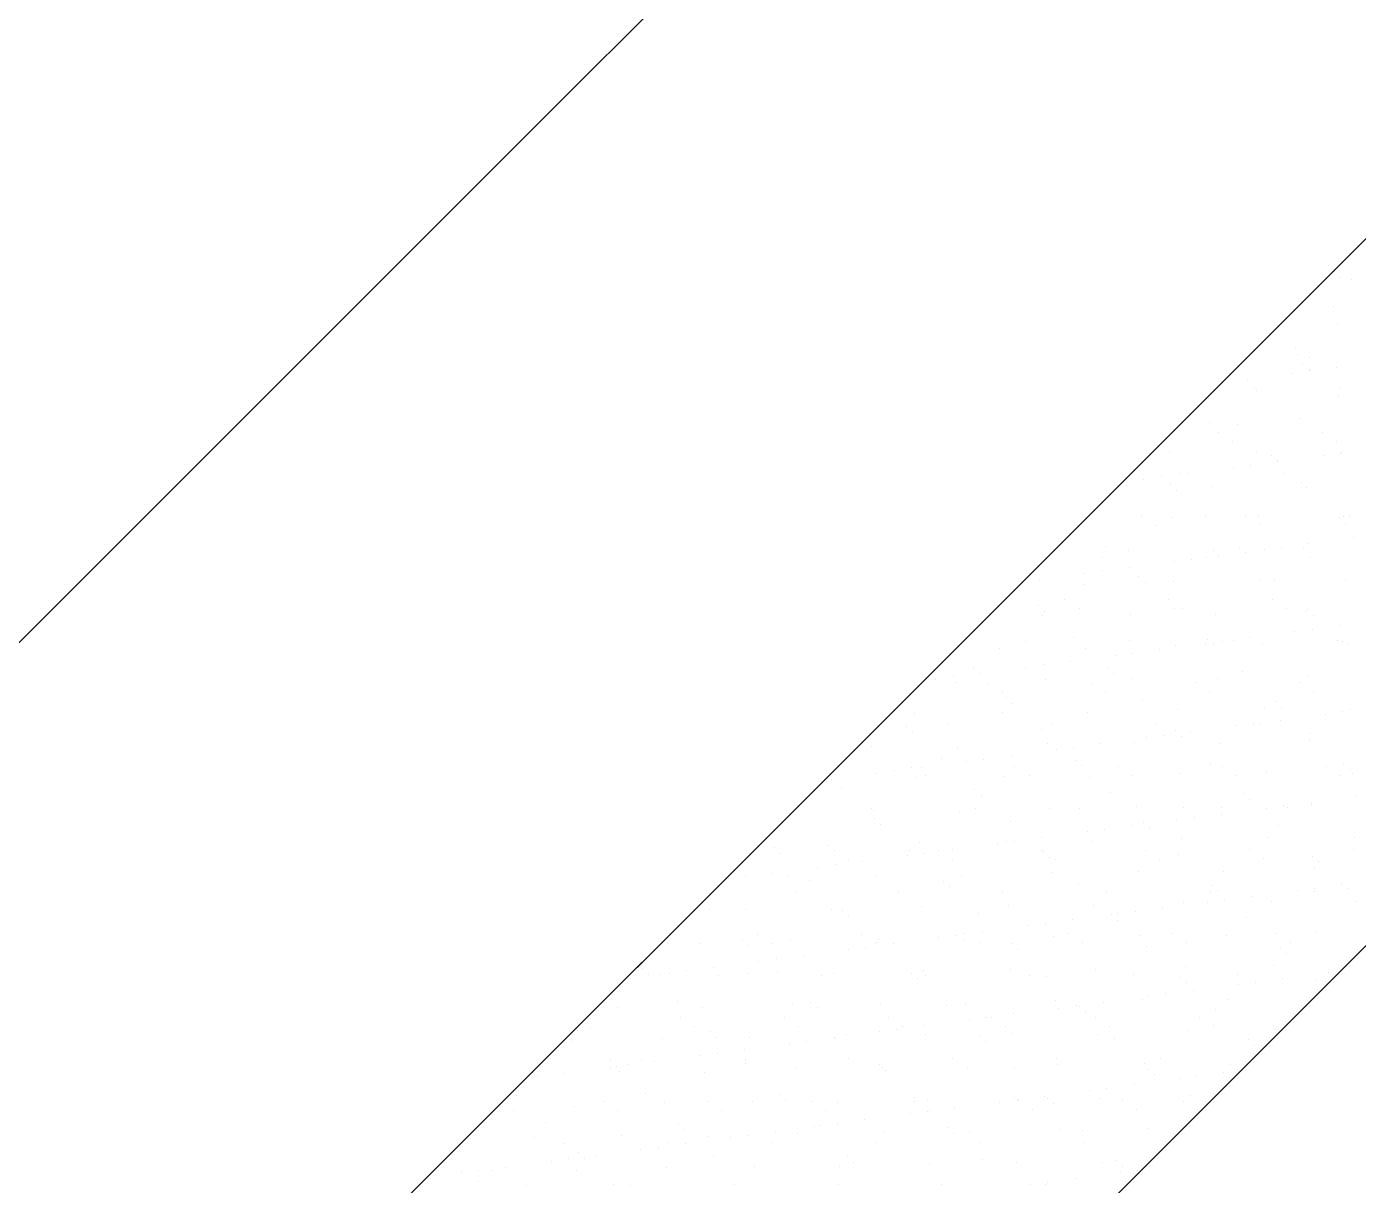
# Model space of a CAD drawing. Header units: millimetres. Extents: x 89805 to 1757503, y 48266 to 267832.
# Drawn here: x 953055.2 to 953454.6, y 158732.5 to 159080.2 of the extents above; entities that cross this region are included whole.
import ezdxf

# ---------------------------------------------------------------- set-up
doc = ezdxf.new("R2010")
doc.units = ezdxf.units.MM
doc.header["$LTSCALE"] = 1000
doc.layers.add('WALL', color=111, linetype='Continuous')

msp = doc.modelspace()

# ---------------------------------------------------------------- linework, layer by layer
at = {"color": 8, "ltscale": 0.7}
for p, q in [((953447.59, 159006.66), (953447.59, 159006.66)), ((953449.43, 159004.97), (953449.43, 159004.97)), ((953452.56, 159004.39), (953452.56, 159004.39)), ((953447.16, 158996.19), (953447.16, 158996.19)), ((953448.36, 158991.03), (953448.36, 158991.03)), ((953435.83, 158983.5), (953435.83, 158983.5)), ((953436.3, 158981.78), (953436.3, 158981.78)), ((953438.03, 158979.1), (953438.03, 158979.1)), ((953439.87, 158977.41), (953439.87, 158977.41)), ((953440.05, 158980.82), (953440.05, 158980.82)), ((953448.2, 158977.92), (953448.2, 158977.92)), ((953421.28, 158974.38), (953421.28, 158974.38)), ((953434.86, 158976.17), (953434.86, 158976.17)), ((953440.07, 158976.85), (953440.07, 158976.85)), ((953423.41, 158971.88), (953423.41, 158971.88)), ((953424.09, 158971.09), (953424.09, 158971.09)), ((953448.57, 158969.44), (953448.57, 158969.44)), ((953448.99, 158971.76), (953448.99, 158971.76)), ((953409.81, 158968.63), (953409.81, 158968.63)), ((953409.92, 158961.53), (953409.92, 158961.53)), ((953436.93, 158962.51), (953436.93, 158962.51)), ((953412.77, 158958.41), (953412.77, 158958.41)), ((953418.51, 158960.66), (953418.51, 158960.66)), ((953443.91, 158958.46), (953443.91, 158958.46)), ((953416.99, 158955.72), (953416.99, 158955.72)), ((953448.13, 158955.78), (953448.13, 158955.78)), ((953397.86, 158952.28), (953397.86, 158952.28)), ((953424.04, 158952.62), (953424.04, 158952.62)), ((953428.46, 158951.54), (953428.46, 158951.54)), ((953430.3, 158949.85), (953430.3, 158949.85)), ((953430.5, 158949.7), (953430.5, 158949.7)), ((953444.08, 158951.49), (953444.08, 158951.49)), ((953449.29, 158952.17), (953449.29, 158952.17)), ((953449.62, 158952.49), (953449.62, 158952.49)), ((953401.03, 158945.99), (953401.03, 158945.99)), ((953403.58, 158946.16), (953403.58, 158946.16)), ((953417.17, 158947.95), (953417.17, 158947.95)), ((953422.37, 158948.63), (953422.37, 158948.63)), ((953432.17, 158946.05), (953432.17, 158946.05)), ((953384.97, 158942.39), (953384.97, 158942.39)), ((953390.25, 158944.4), (953390.25, 158944.4)), ((953395.45, 158945.09), (953395.45, 158945.09)), ((953398.4, 158942.76), (953398.4, 158942.76)), ((953410.55, 158942.27), (953410.55, 158942.27)), ((953437.56, 158943.24), (953437.56, 158943.24)), ((953439, 158941.88), (953439, 158941.88)), ((953400.24, 158941.08), (953400.24, 158941.08)), ((953389.7, 158933.31), (953389.7, 158933.31)), ((953420.85, 158933.37), (953420.85, 158933.37)), ((953424.67, 158933.35), (953424.67, 158933.35)), ((953451.99, 158933.42), (953451.99, 158933.42)), ((953393.92, 158930.62), (953393.92, 158930.62)), ((953398.49, 158933.01), (953398.49, 158933.01)), ((953408.94, 158933.1), (953408.94, 158933.1)), ((953425.06, 158930.68), (953425.06, 158930.68)), ((953448.96, 158932.76), (953448.96, 158932.76)), ((953450.25, 158933.22), (953450.25, 158933.22)), ((953450.8, 158931.07), (953450.8, 158931.07)), ((953453.3, 158926.81), (953453.3, 158926.81)), ((953378.88, 158924.33), (953378.88, 158924.33)), ((953385.6, 158923.12), (953385.6, 158923.12)), ((953411.18, 158923), (953411.18, 158923)), ((953412.8, 158921.48), (953412.8, 158921.48)), ((953418.9, 158923.98), (953418.9, 158923.98)), ((953420.74, 158922.29), (953420.74, 158922.29)), ((953426.39, 158923.27), (953426.39, 158923.27)), ((953431.59, 158923.95), (953431.59, 158923.95)), ((953438.19, 158923.97), (953438.19, 158923.97)), ((953439.72, 158925.02), (953439.72, 158925.02)), ((953377.96, 158920.89), (953377.96, 158920.89)), ((953385.89, 158917.94), (953385.89, 158917.94)), ((953399.47, 158919.72), (953399.47, 158919.72)), ((953404.67, 158920.41), (953404.67, 158920.41)), ((953409.1, 158920.95), (953409.1, 158920.95)), ((953440.24, 158921.01), (953440.24, 158921.01)), ((953358.97, 158914.39), (953358.97, 158914.39)), ((953372.55, 158916.18), (953372.55, 158916.18)), ((953377.76, 158916.87), (953377.76, 158916.87)), ((953388.83, 158915.21), (953388.83, 158915.21)), ((953390.68, 158913.52), (953390.68, 158913.52)), ((953399.12, 158913.74), (953399.12, 158913.74)), ((953425.3, 158914.08), (953425.3, 158914.08)), ((953429.44, 158914.32), (953429.44, 158914.32)), ((953450.88, 158913.96), (953450.88, 158913.96)), ((953372.11, 158912.77), (953372.11, 158912.77)), ((953358.77, 158906.43), (953358.77, 158906.43)), ((953366.64, 158908.21), (953366.64, 158908.21)), ((953370.86, 158905.52), (953370.86, 158905.52)), ((953397.78, 158908.27), (953397.78, 158908.27)), ((953399.38, 158905.54), (953399.38, 158905.54)), ((953402, 158905.58), (953402, 158905.58)), ((953428.92, 158908.32), (953428.92, 158908.32)), ((953433.14, 158905.64), (953433.14, 158905.64)), ((953360.05, 158903.52), (953360.05, 158903.52)), ((953360.62, 158904.74), (953360.62, 158904.74)), ((953386.23, 158903.85), (953386.23, 158903.85)), ((953411.81, 158903.73), (953411.81, 158903.73)), ((953438.82, 158904.7), (953438.82, 158904.7)), ((953439.39, 158905.2), (953439.39, 158905.2)), ((953441.24, 158903.51), (953441.24, 158903.51)), ((953435.61, 158898.59), (953435.61, 158898.59)), ((953440.81, 158899.28), (953440.81, 158899.28)), ((953448.94, 158900.35), (953448.94, 158900.35)), ((953347.16, 158893.63), (953347.16, 158893.63)), ((953354.9, 158895.8), (953354.9, 158895.8)), ((953369.32, 158896.77), (953369.32, 158896.77)), ((953372.74, 158893.5), (953372.74, 158893.5)), ((953386.04, 158895.85), (953386.04, 158895.85)), ((953399.75, 158894.48), (953399.75, 158894.48)), ((953408.69, 158895.05), (953408.69, 158895.05)), ((953409.33, 158896.42), (953409.33, 158896.42)), ((953411.17, 158894.74), (953411.17, 158894.74)), ((953413.89, 158895.73), (953413.89, 158895.73)), ((953417.18, 158895.91), (953417.18, 158895.91)), ((953422.02, 158896.8), (953422.02, 158896.8)), ((953425.93, 158894.81), (953425.93, 158894.81)), ((953448.32, 158895.97), (953448.32, 158895.97)), ((953449.94, 158895.54), (953449.94, 158895.54)), ((953451.51, 158894.69), (953451.51, 158894.69)), ((953368.19, 158889.71), (953368.19, 158889.71)), ((953381.77, 158891.5), (953381.77, 158891.5)), ((953386.98, 158892.19), (953386.98, 158892.19)), ((953395.11, 158893.26), (953395.11, 158893.26)), ((953339.26, 158887.99), (953339.26, 158887.99)), ((953341.27, 158886.17), (953341.27, 158886.17)), ((953354.85, 158887.96), (953354.85, 158887.96)), ((953360.06, 158888.64), (953360.06, 158888.64)), ((953379.27, 158887.65), (953379.27, 158887.65)), ((953381.11, 158885.96), (953381.11, 158885.96)), ((953419.87, 158886.76), (953419.87, 158886.76)), ((953439.45, 158885.43), (953439.45, 158885.43)), ((953327.93, 158884.42), (953327.93, 158884.42)), ((953333.14, 158885.1), (953333.14, 158885.1)), ((953333.67, 158883.28), (953333.67, 158883.28)), ((953343.57, 158883.11), (953343.57, 158883.11)), ((953360.68, 158884.25), (953360.68, 158884.25)), ((953374.71, 158883.17), (953374.71, 158883.17)), ((953386.86, 158884.58), (953386.86, 158884.58)), ((953405.86, 158883.23), (953405.86, 158883.23)), ((953412.44, 158884.46), (953412.44, 158884.46)), ((953437, 158883.28), (953437, 158883.28)), ((953347.79, 158880.43), (953347.79, 158880.43)), ((953349.21, 158878.87), (953349.21, 158878.87)), ((953378.93, 158880.48), (953378.93, 158880.48)), ((953389.81, 158877.99), (953389.81, 158877.99)), ((953410.07, 158880.54), (953410.07, 158880.54)), ((953429.83, 158877.64), (953429.83, 158877.64)), ((953441.21, 158880.6), (953441.21, 158880.6)), ((953321.62, 158874.02), (953321.62, 158874.02)), ((953347.79, 158874.36), (953347.79, 158874.36)), ((953351.05, 158877.18), (953351.05, 158877.18)), ((953373.37, 158874.24), (953373.37, 158874.24)), ((953400.38, 158875.21), (953400.38, 158875.21)), ((953426.56, 158875.54), (953426.56, 158875.54)), ((953431.67, 158875.95), (953431.67, 158875.95)), ((953444.83, 158873.91), (953444.83, 158873.91)), ((953450.03, 158874.6), (953450.03, 158874.6)), ((953452.14, 158875.42), (953452.14, 158875.42)), ((953319.15, 158870.09), (953319.15, 158870.09)), ((953331.83, 158870.7), (953331.83, 158870.7)), ((953362.97, 158870.76), (953362.97, 158870.76)), ((953394.11, 158870.81), (953394.11, 158870.81)), ((953417.91, 158870.37), (953417.91, 158870.37)), ((953423.11, 158871.05), (953423.11, 158871.05)), ((953425.25, 158870.87), (953425.25, 158870.87)), ((953431.24, 158872.12), (953431.24, 158872.12)), ((953320.99, 158868.41), (953320.99, 158868.41)), ((953359.75, 158869.21), (953359.75, 158869.21)), ((953390.99, 158866.83), (953390.99, 158866.83)), ((953396.2, 158867.51), (953396.2, 158867.51)), ((953399.77, 158868.87), (953399.77, 158868.87)), ((953401.61, 158867.18), (953401.61, 158867.18)), ((953404.33, 158868.58), (953404.33, 158868.58)), ((953440.08, 158866.17), (953440.08, 158866.17)), ((953440.37, 158867.98), (953440.37, 158867.98)), ((953308.72, 158864.13), (953308.72, 158864.13)), ((953334.3, 158864.01), (953334.3, 158864.01)), ((953350.49, 158861.49), (953350.49, 158861.49)), ((953361.31, 158864.98), (953361.31, 158864.98)), ((953364.07, 158863.28), (953364.07, 158863.28)), ((953369.28, 158863.97), (953369.28, 158863.97)), ((953377.41, 158865.04), (953377.41, 158865.04)), ((953387.49, 158865.32), (953387.49, 158865.32)), ((953413.07, 158865.19), (953413.07, 158865.19)), ((953320.51, 158858.02), (953320.51, 158858.02)), ((953323.57, 158857.95), (953323.57, 158857.95)), ((953329.69, 158860.43), (953329.69, 158860.43)), ((953337.15, 158859.74), (953337.15, 158859.74)), ((953342.36, 158860.42), (953342.36, 158860.42)), ((953351.65, 158858.07), (953351.65, 158858.07)), ((953369.71, 158860.09), (953369.71, 158860.09)), ((953371.55, 158858.4), (953371.55, 158858.4)), ((953382.79, 158858.13), (953382.79, 158858.13)), ((953410.31, 158859.21), (953410.31, 158859.21)), ((953413.93, 158858.19), (953413.93, 158858.19)), ((953445.07, 158858.24), (953445.07, 158858.24)), ((953450.32, 158858.86), (953450.32, 158858.86)), ((953295.24, 158853.78), (953295.24, 158853.78)), ((953296.65, 158854.41), (953296.65, 158854.41)), ((953310.24, 158856.19), (953310.24, 158856.19)), ((953315.44, 158856.88), (953315.44, 158856.88)), ((953322.25, 158854.76), (953322.25, 158854.76)), ((953324.73, 158855.33), (953324.73, 158855.33)), ((953348.42, 158855.09), (953348.42, 158855.09)), ((953355.87, 158855.39), (953355.87, 158855.39)), ((953374, 158854.97), (953374, 158854.97)), ((953387.01, 158855.44), (953387.01, 158855.44)), ((953401.01, 158855.94), (953401.01, 158855.94)), ((953418.15, 158855.5), (953418.15, 158855.5)), ((953427.19, 158856.27), (953427.19, 158856.27)), ((953449.29, 158855.56), (953449.29, 158855.56)), ((953452.17, 158857.17), (953452.17, 158857.17)), ((953452.77, 158856.15), (953452.77, 158856.15)), ((953299.63, 158851.66), (953299.63, 158851.66)), ((953339.64, 158851.31), (953339.64, 158851.31)), ((953341.49, 158849.62), (953341.49, 158849.62)), ((953380.25, 158850.43), (953380.25, 158850.43)), ((953420.26, 158850.08), (953420.26, 158850.08)), ((953308.76, 158845.6), (953308.76, 158845.6)), ((953339.91, 158845.66), (953339.91, 158845.66)), ((953361.94, 158845.71), (953361.94, 158845.71)), ((953371.05, 158845.71), (953371.05, 158845.71)), ((953388.12, 158846.05), (953388.12, 158846.05)), ((953402.19, 158845.77), (953402.19, 158845.77)), ((953413.7, 158845.93), (953413.7, 158845.93)), ((953422.11, 158848.4), (953422.11, 158848.4)), ((953427.13, 158845.69), (953427.13, 158845.69)), ((953432.33, 158846.38), (953432.33, 158846.38)), ((953433.33, 158845.83), (953433.33, 158845.83)), ((953440.46, 158847.45), (953440.46, 158847.45)), ((953440.71, 158846.9), (953440.71, 158846.9)), ((953454.05, 158849.24), (953454.05, 158849.24)), ((953309.35, 158844.86), (953309.35, 158844.86)), ((953309.58, 158842.54), (953309.58, 158842.54)), ((953334.93, 158844.74), (953334.93, 158844.74)), ((953350.19, 158841.65), (953350.19, 158841.65)), ((953400.21, 158842.15), (953400.21, 158842.15)), ((953405.42, 158842.83), (953405.42, 158842.83)), ((953413.55, 158843.9), (953413.55, 158843.9)), ((953311.43, 158840.85), (953311.43, 158840.85)), ((953373.29, 158838.6), (953373.29, 158838.6)), ((953378.5, 158839.29), (953378.5, 158839.29)), ((953386.63, 158840.36), (953386.63, 158840.36)), ((953390.2, 158841.31), (953390.2, 158841.31)), ((953392.04, 158839.62), (953392.04, 158839.62)), ((953430.81, 158840.42), (953430.81, 158840.42)), ((953279.52, 158833.76), (953279.52, 158833.76)), ((953295.87, 158834.51), (953295.87, 158834.51)), ((953322.88, 158835.49), (953322.88, 158835.49)), ((953346.37, 158835.06), (953346.37, 158835.06)), ((953349.05, 158835.82), (953349.05, 158835.82)), ((953351.58, 158835.75), (953351.58, 158835.75)), ((953359.71, 158836.82), (953359.71, 158836.82)), ((953374.63, 158835.7), (953374.63, 158835.7)), ((953401.64, 158836.67), (953401.64, 158836.67)), ((953427.82, 158837.01), (953427.82, 158837.01)), ((953453.4, 158836.88), (953453.4, 158836.88)), ((953281.36, 158832.07), (953281.36, 158832.07)), ((953297.44, 158832.92), (953297.44, 158832.92)), ((953301.66, 158830.23), (953301.66, 158830.23)), ((953305.87, 158829.73), (953305.87, 158829.73)), ((953319.46, 158831.52), (953319.46, 158831.52)), ((953320.13, 158832.88), (953320.13, 158832.88)), ((953324.66, 158832.2), (953324.66, 158832.2)), ((953328.58, 158832.97), (953328.58, 158832.97)), ((953332.79, 158833.27), (953332.79, 158833.27)), ((953332.8, 158830.29), (953332.8, 158830.29)), ((953359.73, 158833.03), (953359.73, 158833.03)), ((953360.14, 158832.53), (953360.14, 158832.53)), ((953361.98, 158830.84), (953361.98, 158830.84)), ((953363.94, 158830.34), (953363.94, 158830.34)), ((953390.87, 158833.09), (953390.87, 158833.09)), ((953395.08, 158830.4), (953395.08, 158830.4)), ((953400.74, 158831.65), (953400.74, 158831.65)), ((953422.01, 158833.14), (953422.01, 158833.14)), ((953426.23, 158830.46), (953426.23, 158830.46)), ((953440.76, 158831.3), (953440.76, 158831.3)), ((953442.6, 158829.61), (953442.6, 158829.61)), ((953453.15, 158833.2), (953453.15, 158833.2)), ((953278.96, 158826.18), (953278.96, 158826.18)), ((953292.54, 158827.97), (953292.54, 158827.97)), ((953297.74, 158828.66), (953297.74, 158828.66)), ((953309.98, 158825.6), (953309.98, 158825.6)), ((953335.56, 158825.47), (953335.56, 158825.47)), ((953362.57, 158826.45), (953362.57, 158826.45)), ((953388.75, 158826.78), (953388.75, 158826.78)), ((953414.33, 158826.66), (953414.33, 158826.66)), ((953441.34, 158827.63), (953441.34, 158827.63)), ((953265.62, 158824.43), (953265.62, 158824.43)), ((953270.83, 158825.11), (953270.83, 158825.11)), ((953283.81, 158825.26), (953283.81, 158825.26)), ((953290.06, 158824.1), (953290.06, 158824.1)), ((953330.08, 158823.75), (953330.08, 158823.75)), ((953331.92, 158822.07), (953331.92, 158822.07)), ((953370.68, 158822.87), (953370.68, 158822.87)), ((953410.7, 158822.53), (953410.7, 158822.53)), ((953441.55, 158821.7), (953441.55, 158821.7)), ((953449.68, 158822.77), (953449.68, 158822.77)), ((953451.3, 158821.64), (953451.3, 158821.64)), ((953285.7, 158820.5), (953285.7, 158820.5)), ((953316.84, 158820.56), (953316.84, 158820.56)), ((953347.98, 158820.62), (953347.98, 158820.62)), ((953379.12, 158820.67), (953379.12, 158820.67)), ((953409.43, 158817.47), (953409.43, 158817.47)), ((953410.27, 158820.73), (953410.27, 158820.73)), ((953412.54, 158820.84), (953412.54, 158820.84)), ((953414.64, 158818.16), (953414.64, 158818.16)), ((953422.77, 158819.23), (953422.77, 158819.23)), ((953428.45, 158817.74), (953428.45, 158817.74)), ((953436.35, 158821.01), (953436.35, 158821.01)), ((953441.41, 158820.79), (953441.41, 158820.79)), ((953454.03, 158817.61), (953454.03, 158817.61)), ((953260, 158815.32), (953260, 158815.32)), ((953270.92, 158815.37), (953270.92, 158815.37)), ((953296.5, 158815.25), (953296.5, 158815.25)), ((953300.02, 158814.98), (953300.02, 158814.98)), ((953323.51, 158816.22), (953323.51, 158816.22)), ((953340.62, 158814.09), (953340.62, 158814.09)), ((953349.68, 158816.55), (953349.68, 158816.55)), ((953375.26, 158816.43), (953375.26, 158816.43)), ((953380.64, 158813.75), (953380.64, 158813.75)), ((953382.51, 158813.93), (953382.51, 158813.93)), ((953387.72, 158814.61), (953387.72, 158814.61)), ((953395.85, 158815.68), (953395.85, 158815.68)), ((953402.27, 158817.4), (953402.27, 158817.4)), ((953301.86, 158813.29), (953301.86, 158813.29)), ((953355.59, 158810.38), (953355.59, 158810.38)), ((953360.8, 158811.07), (953360.8, 158811.07)), ((953368.93, 158812.14), (953368.93, 158812.14)), ((953382.48, 158812.06), (953382.48, 158812.06)), ((953421.24, 158812.87), (953421.24, 158812.87)), ((953269.96, 158806.2), (953269.96, 158806.2)), ((953274.38, 158807.82), (953274.38, 158807.82)), ((953284.44, 158805.99), (953284.44, 158805.99)), ((953305.52, 158807.88), (953305.52, 158807.88)), ((953310.61, 158806.33), (953310.61, 158806.33)), ((953328.68, 158806.84), (953328.68, 158806.84)), ((953333.88, 158807.52), (953333.88, 158807.52)), ((953336.19, 158806.2), (953336.19, 158806.2)), ((953336.66, 158807.93), (953336.66, 158807.93)), ((953342.01, 158808.59), (953342.01, 158808.59)), ((953363.2, 158807.18), (953363.2, 158807.18)), ((953367.8, 158807.99), (953367.8, 158807.99)), ((953389.38, 158807.51), (953389.38, 158807.51)), ((953398.94, 158808.05), (953398.94, 158808.05)), ((953414.96, 158807.39), (953414.96, 158807.39)), ((953430.09, 158808.1), (953430.09, 158808.1)), ((953441.97, 158808.36), (953441.97, 158808.36)), ((953247.45, 158805.08), (953247.45, 158805.08)), ((953257.43, 158805.02), (953257.43, 158805.02)), ((953271.8, 158804.51), (953271.8, 158804.51)), ((953278.59, 158805.13), (953278.59, 158805.13)), ((953288.18, 158801.51), (953288.18, 158801.51)), ((953301.76, 158803.29), (953301.76, 158803.29)), ((953306.96, 158803.98), (953306.96, 158803.98)), ((953309.74, 158805.19), (953309.74, 158805.19)), ((953310.56, 158805.32), (953310.56, 158805.32)), ((953315.09, 158805.05), (953315.09, 158805.05)), ((953340.88, 158805.25), (953340.88, 158805.25)), ((953350.58, 158804.97), (953350.58, 158804.97)), ((953352.42, 158803.28), (953352.42, 158803.28)), ((953372.02, 158805.3), (953372.02, 158805.3)), ((953391.18, 158804.09), (953391.18, 158804.09)), ((953403.16, 158805.36), (953403.16, 158805.36)), ((953431.19, 158803.75), (953431.19, 158803.75)), ((953433.04, 158802.06), (953433.04, 158802.06)), ((953434.3, 158805.42), (953434.3, 158805.42)), ((953261.26, 158797.96), (953261.26, 158797.96)), ((953274.84, 158799.75), (953274.84, 158799.75)), ((953280.05, 158800.44), (953280.05, 158800.44)), ((953402.9, 158798.14), (953402.9, 158798.14)), ((953429.08, 158798.47), (953429.08, 158798.47)), ((953239.9, 158797.42), (953239.9, 158797.42)), ((953241.74, 158795.74), (953241.74, 158795.74)), ((953245.37, 158795.77), (953245.37, 158795.77)), ((953247.92, 158796.21), (953247.92, 158796.21)), ((953253.13, 158796.89), (953253.13, 158796.89)), ((953262.63, 158795.41), (953262.63, 158795.41)), ((953271.55, 158796.1), (953271.55, 158796.1)), ((953280.5, 158796.54), (953280.5, 158796.54)), ((953293.78, 158795.46), (953293.78, 158795.46)), ((953297.13, 158795.98), (953297.13, 158795.98)), ((953320.51, 158796.2), (953320.51, 158796.2)), ((953322.36, 158794.51), (953322.36, 158794.51)), ((953324.14, 158796.95), (953324.14, 158796.95)), ((953324.92, 158795.52), (953324.92, 158795.52)), ((953350.31, 158797.29), (953350.31, 158797.29)), ((953356.06, 158795.58), (953356.06, 158795.58)), ((953361.12, 158795.31), (953361.12, 158795.31)), ((953375.89, 158797.16), (953375.89, 158797.16)), ((953387.2, 158795.63), (953387.2, 158795.63)), ((953401.13, 158794.97), (953401.13, 158794.97)), ((953418.34, 158795.69), (953418.34, 158795.69)), ((953423.86, 158793.48), (953423.86, 158793.48)), ((953431.99, 158794.55), (953431.99, 158794.55)), ((953441.74, 158794.08), (953441.74, 158794.08)), ((953445.57, 158796.34), (953445.57, 158796.34)), ((953396.94, 158789.93), (953396.94, 158789.93)), ((953402.98, 158793.28), (953402.98, 158793.28)), ((953405.07, 158791), (953405.07, 158791)), ((953418.65, 158792.79), (953418.65, 158792.79)), ((953232.48, 158785.87), (953232.48, 158785.87)), ((953250.44, 158787.76), (953250.44, 158787.76)), ((953258.06, 158785.75), (953258.06, 158785.75)), ((953285.07, 158786.73), (953285.07, 158786.73)), ((953290.45, 158787.42), (953290.45, 158787.42)), ((953292.3, 158785.73), (953292.3, 158785.73)), ((953311.24, 158787.06), (953311.24, 158787.06)), ((953331.06, 158786.54), (953331.06, 158786.54)), ((953336.82, 158786.94), (953336.82, 158786.94)), ((953363.83, 158787.91), (953363.83, 158787.91)), ((953364.81, 158785.7), (953364.81, 158785.7)), ((953370.02, 158786.39), (953370.02, 158786.39)), ((953371.07, 158786.19), (953371.07, 158786.19)), ((953378.15, 158787.46), (953378.15, 158787.46)), ((953390.01, 158788.24), (953390.01, 158788.24)), ((953391.73, 158789.25), (953391.73, 158789.25)), ((953415.59, 158788.12), (953415.59, 158788.12)), ((953251.31, 158782.72), (953251.31, 158782.72)), ((953282.45, 158782.78), (953282.45, 158782.78)), ((953313.6, 158782.84), (953313.6, 158782.84)), ((953337.9, 158782.16), (953337.9, 158782.16)), ((953343.1, 158782.85), (953343.1, 158782.85)), ((953344.74, 158782.89), (953344.74, 158782.89)), ((953351.23, 158783.92), (953351.23, 158783.92)), ((953372.91, 158784.5), (953372.91, 158784.5)), ((953375.88, 158782.95), (953375.88, 158782.95)), ((953407.02, 158783.01), (953407.02, 158783.01)), ((953411.68, 158785.31), (953411.68, 158785.31)), ((953220.38, 158778.99), (953220.38, 158778.99)), ((953224.39, 158779.98), (953224.39, 158779.98)), ((953255.53, 158780.04), (953255.53, 158780.04)), ((953260.39, 158778.64), (953260.39, 158778.64)), ((953286.67, 158780.09), (953286.67, 158780.09)), ((953301, 158777.76), (953301, 158777.76)), ((953310.98, 158778.62), (953310.98, 158778.62)), ((953316.18, 158779.3), (953316.18, 158779.3)), ((953317.81, 158780.15), (953317.81, 158780.15)), ((953324.31, 158780.37), (953324.31, 158780.37)), ((953324.77, 158777.68), (953324.77, 158777.68)), ((953348.95, 158780.21), (953348.95, 158780.21)), ((953350.94, 158778.02), (953350.94, 158778.02)), ((953376.52, 158777.89), (953376.52, 158777.89)), ((953380.1, 158780.26), (953380.1, 158780.26)), ((953403.53, 158778.87), (953403.53, 158778.87)), ((953411.24, 158780.32), (953411.24, 158780.32)), ((953429.71, 158779.2), (953429.71, 158779.2)), ((953218.99, 158775.53), (953218.99, 158775.53)), ((953246, 158776.5), (953246, 158776.5)), ((953262.23, 158776.95), (953262.23, 158776.95)), ((953272.18, 158776.83), (953272.18, 158776.83)), ((953284.06, 158775.07), (953284.06, 158775.07)), ((953289.27, 158775.76), (953289.27, 158775.76)), ((953297.4, 158776.83), (953297.4, 158776.83)), ((953297.76, 158776.71), (953297.76, 158776.71)), ((953341.01, 158777.42), (953341.01, 158777.42)), ((953342.85, 158775.73), (953342.85, 158775.73)), ((953381.61, 158776.53), (953381.61, 158776.53)), ((953421.63, 158776.19), (953421.63, 158776.19)), ((953423.47, 158774.5), (953423.47, 158774.5)), ((953230.33, 158769.87), (953230.33, 158769.87)), ((953239.57, 158770.31), (953239.57, 158770.31)), ((953243.56, 158769.74), (953243.56, 158769.74)), ((953257.14, 158771.53), (953257.14, 158771.53)), ((953262.35, 158772.21), (953262.35, 158772.21)), ((953270.48, 158773.29), (953270.48, 158773.29)), ((953270.71, 158770.36), (953270.71, 158770.36)), ((953301.85, 158770.42), (953301.85, 158770.42)), ((953332.99, 158770.48), (953332.99, 158770.48)), ((953364.14, 158770.53), (953364.14, 158770.53)), ((953395.28, 158770.59), (953395.28, 158770.59)), ((953206.93, 158766.27), (953206.93, 158766.27)), ((953216.64, 158766.2), (953216.64, 158766.2)), ((953230.23, 158767.99), (953230.23, 158767.99)), ((953232.17, 158768.18), (953232.17, 158768.18)), ((953233.11, 158766.61), (953233.11, 158766.61)), ((953235.43, 158768.67), (953235.43, 158768.67)), ((953258.69, 158766.48), (953258.69, 158766.48)), ((953270.93, 158768.98), (953270.93, 158768.98)), ((953285.7, 158767.46), (953285.7, 158767.46)), ((953310.95, 158768.64), (953310.95, 158768.64)), ((953311.87, 158767.79), (953311.87, 158767.79)), ((953312.79, 158766.95), (953312.79, 158766.95)), ((953337.45, 158767.67), (953337.45, 158767.67)), ((953351.55, 158767.75), (953351.55, 158767.75)), ((953364.46, 158768.64), (953364.46, 158768.64)), ((953390.64, 158768.97), (953390.64, 158768.97)), ((953391.57, 158767.41), (953391.57, 158767.41)), ((953393.41, 158765.72), (953393.41, 158765.72)), ((953414.29, 158766.33), (953414.29, 158766.33)), ((953416.22, 158768.85), (953416.22, 158768.85)), ((953208.51, 158765.13), (953208.51, 158765.13)), ((953379.24, 158761.71), (953379.24, 158761.71)), ((953387.37, 158762.78), (953387.37, 158762.78)), ((953400.95, 158764.57), (953400.95, 158764.57)), ((953406.16, 158765.26), (953406.16, 158765.26)), ((953202.11, 158759.4), (953202.11, 158759.4)), ((953228.25, 158757.63), (953228.25, 158757.63)), ((953240.87, 158760.21), (953240.87, 158760.21)), ((953259.39, 158757.68), (953259.39, 158757.68)), ((953272.81, 158757.56), (953272.81, 158757.56)), ((953280.89, 158759.86), (953280.89, 158759.86)), ((953282.73, 158758.17), (953282.73, 158758.17)), ((953290.53, 158757.74), (953290.53, 158757.74)), ((953321.49, 158758.98), (953321.49, 158758.98)), ((953321.67, 158757.8), (953321.67, 158757.8)), ((953325.4, 158758.41), (953325.4, 158758.41)), ((953351.57, 158758.75), (953351.57, 158758.75)), ((953352.32, 158758.17), (953352.32, 158758.17)), ((953352.81, 158757.85), (953352.81, 158757.85)), ((953360.45, 158759.24), (953360.45, 158759.24)), ((953361.51, 158758.63), (953361.51, 158758.63)), ((953374.03, 158761.03), (953374.03, 158761.03)), ((953377.15, 158758.63), (953377.15, 158758.63)), ((953383.95, 158757.91), (953383.95, 158757.91)), ((953402.11, 158757.75), (953402.11, 158757.75)), ((953404.16, 158759.6), (953404.16, 158759.6)), ((953201.32, 158754.88), (953201.32, 158754.88)), ((953219.62, 158756.26), (953219.62, 158756.26)), ((953232.46, 158754.94), (953232.46, 158754.94)), ((953246.63, 158757.23), (953246.63, 158757.23)), ((953263.61, 158755), (953263.61, 158755)), ((953294.75, 158755.05), (953294.75, 158755.05)), ((953298.39, 158757.44), (953298.39, 158757.44)), ((953320.2, 158753.94), (953320.2, 158753.94)), ((953325.4, 158754.62), (953325.4, 158754.62)), ((953325.89, 158755.11), (953325.89, 158755.11)), ((953333.53, 158755.7), (953333.53, 158755.7)), ((953347.12, 158757.48), (953347.12, 158757.48)), ((953357.03, 158755.17), (953357.03, 158755.17)), ((953363.35, 158756.94), (953363.35, 158756.94)), ((953388.17, 158755.22), (953388.17, 158755.22)), ((953210.81, 158751.43), (953210.81, 158751.43)), ((953250.83, 158751.08), (953250.83, 158751.08)), ((953291.43, 158750.2), (953291.43, 158750.2)), ((953293.28, 158750.4), (953293.28, 158750.4)), ((953298.49, 158751.08), (953298.49, 158751.08)), ((953306.62, 158752.15), (953306.62, 158752.15)), ((953331.45, 158749.86), (953331.45, 158749.86)), ((953391.27, 158749.71), (953391.27, 158749.71)), ((953207.56, 158747), (953207.56, 158747)), ((953233.74, 158747.34), (953233.74, 158747.34)), ((953252.67, 158749.4), (953252.67, 158749.4)), ((953259.32, 158747.22), (953259.32, 158747.22)), ((953266.36, 158746.85), (953266.36, 158746.85)), ((953271.57, 158747.54), (953271.57, 158747.54)), ((953279.7, 158748.61), (953279.7, 158748.61)), ((953286.33, 158748.19), (953286.33, 158748.19)), ((953312.5, 158748.52), (953312.5, 158748.52)), ((953333.29, 158748.17), (953333.29, 158748.17)), ((953338.08, 158748.4), (953338.08, 158748.4)), ((953365.09, 158749.37), (953365.09, 158749.37)), ((953372.05, 158748.97), (953372.05, 158748.97)), ((953216.5, 158745.21), (953216.5, 158745.21)), ((953220.77, 158742.31), (953220.77, 158742.31)), ((953239.45, 158743.31), (953239.45, 158743.31)), ((953244.65, 158743.99), (953244.65, 158743.99)), ((953247.65, 158745.27), (953247.65, 158745.27)), ((953252.78, 158745.06), (953252.78, 158745.06)), ((953278.79, 158745.32), (953278.79, 158745.32)), ((953309.93, 158745.38), (953309.93, 158745.38)), ((953341.07, 158745.44), (953341.07, 158745.44)), ((953372.21, 158745.49), (953372.21, 158745.49)), ((953198.95, 158737.98), (953198.95, 158737.98)), ((953212.53, 158739.76), (953212.53, 158739.76)), ((953217.73, 158740.45), (953217.73, 158740.45)), ((953222.61, 158740.62), (953222.61, 158740.62)), ((953225.86, 158741.52), (953225.86, 158741.52)), ((953247.26, 158737.96), (953247.26, 158737.96)), ((953261.37, 158741.42), (953261.37, 158741.42)), ((953273.44, 158738.3), (953273.44, 158738.3)), ((953299.02, 158738.17), (953299.02, 158738.17)), ((953301.38, 158741.08), (953301.38, 158741.08)), ((953303.23, 158739.39), (953303.23, 158739.39)), ((953326.03, 158739.15), (953326.03, 158739.15)), ((953341.99, 158740.2), (953341.99, 158740.2)), ((953352.2, 158739.48), (953352.2, 158739.48)), ((953377.78, 158739.36), (953377.78, 158739.36)), ((953382, 158739.85), (953382, 158739.85)), ((953383.85, 158738.16), (953383.85, 158738.16)), ((953185.61, 158736.22), (953185.61, 158736.22)), ((953190.82, 158736.91), (953190.82, 158736.91)), ((953194.67, 158737.11), (953194.67, 158737.11)), ((953220.25, 158736.99), (953220.25, 158736.99)), ((953369.67, 158734.56), (953369.67, 158734.56)), ((953383.25, 158736.35), (953383.25, 158736.35)), ((953388.46, 158737.03), (953388.46, 158737.03)), ((953190.7, 158733.53), (953190.7, 158733.53)), ((953205.18, 158732.53), (953205.18, 158732.53)), ((953231.31, 158732.65), (953231.31, 158732.65)), ((953236.32, 158732.58), (953236.32, 158732.58)), ((953267.47, 158732.64), (953267.47, 158732.64)), ((953298.61, 158732.7), (953298.61, 158732.7)), ((953329.75, 158732.75), (953329.75, 158732.75)), ((953356.34, 158732.81), (953356.34, 158732.81)), ((953360.89, 158732.81), (953360.89, 158732.81)), ((953361.54, 158733.49), (953361.54, 158733.49))]:
    msp.add_line(p, q, dxfattribs=at)
at = {"color": 3, "ltscale": 0.7}
msp.add_lwpolyline([(954736.46, 160296.09), (950592.14, 156151.82), (950698.2, 156045.75), (954948.59, 160296.09)], dxfattribs=at)
at = {"layer": 'WALL', "color": 4, "ltscale": 0.7}
for points in [[(950586.59, 156146.27), (954736.46, 160296.09)], [(950586.59, 156146.27), (954736.46, 160296.09)], [(953386.61, 160096.09), (954252.61, 160096.09), (954252.91, 160095.39), (950386.59, 156229.12)]]:
    msp.add_lwpolyline(points, dxfattribs=at)

doc.saveas('drawing.dxf')
